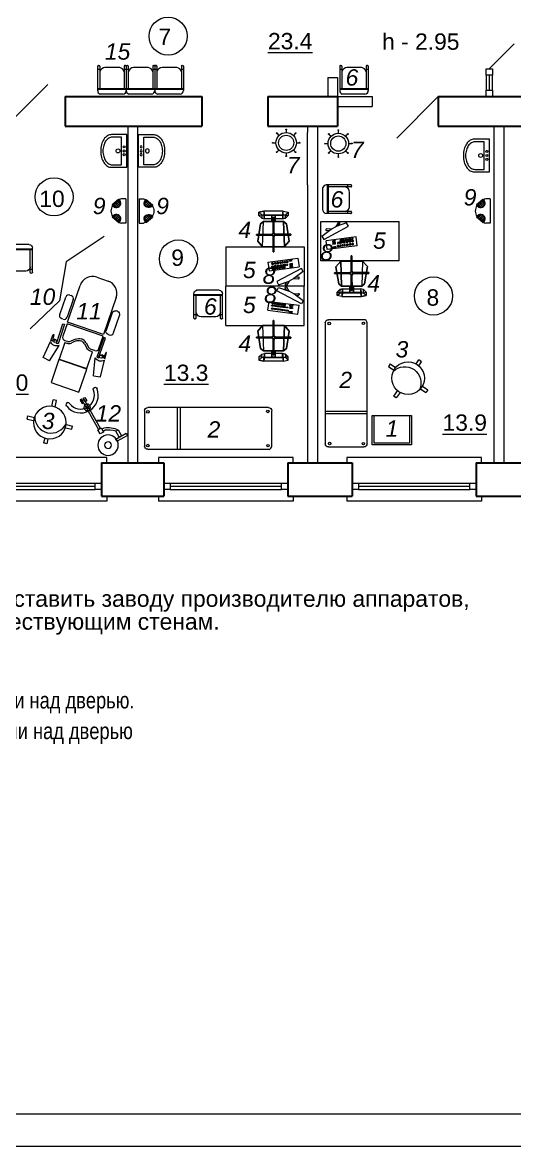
# Model space of a CAD drawing. Header units: metres. Extents: x 14591 to 15202, y 5442 to 5571.
# Drawn here: x 15087.24 to 15094.76, y 5442.94 to 5460.13 of the extents above; entities that cross this region are included whole.
import ezdxf
from ezdxf.enums import TextEntityAlignment as Align

# ---------------------------------------------------------------- set-up
doc = ezdxf.new("R2010")
doc.units = ezdxf.units.M
doc.header["$MEASUREMENT"] = 0
doc.linetypes.add('AM_DIN_F_W050x2', pattern=[0.003125, 0.00225, -0.000875])
for name, color, linetype, lineweight in [('1', 7, 'Continuous', 0), ('Level 1', 7, 'Continuous', 0), ('Level 44', 7, 'Continuous', 0), ('Level 50', 7, 'Continuous', 0), ('Level 63', 7, 'Continuous', 0), ('Стены', 7, 'Continuous', 13), ('ТХ Мебель', 7, 'Continuous', 30)]:
    doc.layers.add(name, color=color, linetype=linetype, lineweight=lineweight)
doc.layers.add('OBORUD MED', color=7, linetype='Continuous', lineweight=0, true_color=0xd20000)
doc.styles.add('MONOTXT', font='monotxt.shx', dxfattribs={"width": 0.8, "height": 0.5})
doc.styles.add('Style-Arial', font='arial.ttf')
doc.styles.add('Style-Arial IF', font='ariali.ttf')

# ---------------------------------------------------------------- blocks, each defined once
blk = doc.blocks.new('*U54')
at = {"layer": 'Стены', "color": 7, "linetype": 'Continuous', "lineweight": 0}
for p, q in [((-0.335, -1.03), (-0.335, 1.03)), ((-0.255, 1.03), (-0.335, 1.03)), ((0.335, 1.03), (0.255, 1.03)), ((0.335, -1.03), (0.335, 1.03)), ((-0.155, 0.85), (-0.155, -0.85)), ((-0.105, 0.85), (-0.105, -0.85)), ((-0.055, 0.85), (-0.055, -0.85)), ((-0.255, -1.03), (-0.335, -1.03)), ((0.255, -1.03), (0.335, -1.03))]:
    blk.add_line(p, q, dxfattribs=at)
at = {"layer": 'Стены', "color": 7, "linetype": 'Continuous', "lineweight": 30}
for p, q in [((0.255, 0.95), (-0.255, 0.95)), ((0.255, -0.95), (-0.255, -0.95))]:
    blk.add_line(p, q, dxfattribs=at)
at = {"layer": 'Стены', "color": 7, "linetype": 'Continuous', "lineweight": 13, "flags": 128}
for points in [[(-0.155, 0.85), (-0.155, 0.95), (-0.055, 0.95), (-0.055, 0.85), (-0.155, 0.85)], [(-0.155, -0.95), (-0.155, -0.85), (-0.055, -0.85), (-0.055, -0.95), (-0.155, -0.95)]]:
    blk.add_lwpolyline(points, close=True, dxfattribs=at)
blk = doc.blocks.new('ум6')
at = {"layer": 'Стены', "color": 7, "linetype": 'Continuous', "lineweight": 0}
for p, q in [((-0.325, 0), (-0.325, -0.306)), ((0.325, 0), (-0.325, 0)), ((0.325, -0.306), (0.325, 0)), ((-0.274, -0.103), (-0.274, -0.294)), ((0.275, -0.103), (-0.274, -0.103)), ((0.275, -0.294), (0.275, -0.103))]:
    blk.add_line(p, q, dxfattribs=at)
for centre, radius in [((-0.082, -0.054), 0.0217), ((-0.001, -0.176), 0.0383), ((-0.001, -0.054), 0.0217), ((0.074, -0.054), 0.0217)]:
    blk.add_circle(centre, radius, dxfattribs=at)
for centre, radius, start, end in [((-0.18, -0.306), 0.145, 180, 212.1154), ((-0.094, -0.251), 0.247, 212.1154, 236.5784), ((-0.151, -0.294), 0.122, 180, 212.1154), ((-0.079, -0.248), 0.208, 212.1154, 236.5784), ((-0.031, -0.175), 0.295, 236.5784, 254.7118), ((0.032, -0.175), 0.295, 285.2882, 303.4216), ((0.08, -0.248), 0.208, 303.4216, 327.8846), ((0.094, -0.251), 0.247, 303.4216, 327.8846), ((0.153, -0.294), 0.122, 327.8846, 0), ((0.18, -0.306), 0.145, 327.8846, 0), ((-0.037, -0.165), 0.35, 236.5784, 254.7118), ((0, -0.029), 0.491, 254.7118, 270), ((0.001, -0.061), 0.414, 254.7118, 270), ((0, -0.029), 0.491, 270, 285.2882), ((0.001, -0.061), 0.414, 270, 285.2882), ((0.037, -0.165), 0.35, 285.2882, 303.4216)]:
    blk.add_arc(centre, radius, start, end, dxfattribs=at)
blk = doc.blocks.new('*U122')
at = {"color": 7, "linetype": 'Continuous', "lineweight": 0}
for p, q in [((0.025, 0.646), (0.127, 0.689)), ((0.127, 0.689), (0.242, 0.45)), ((0.025, 0.646), (0.11, 0.384)), ((0.294, 0.342), (0.232, 0.415)), ((0.252, 0.435), (0.301, 0.348)), ((0.301, 0.348), (0.294, 0.342)), ((-0.577, 0.273), (-0.661, 0.202)), ((-0.661, 0.202), (-0.5, -0.008)), ((-0.577, 0.273), (-0.381, 0.08)), ((0, 0.141), (0.022, 0.215)), ((0.029, 0.133), (0.05, 0.207)), ((0.093, 0.29), (0.065, 0.273)), ((0.13, 0.277), (0.081, 0.247)), ((-0.289, 0.054), (-0.262, 0.071)), ((-0.282, 0.023), (-0.246, 0.045)), ((-0.12, 0.041), (-0.196, 0.055)), ((-0.115, 0.07), (-0.191, 0.084)), ((0.318, 0.067), (-0.178, -0.239)), ((0.632, -0.44), (0.318, 0.067)), ((-0.49, -0.023), (-0.434, -0.106)), ((-0.426, -0.103), (-0.464, -0.015)), ((-0.434, -0.106), (-0.426, -0.103)), ((-0.178, -0.239), (0.135, -0.746)), ((0.41, -0.811), (0.566, -0.715))]:
    blk.add_line(p, q, dxfattribs=at)
at = {"color": 7, "linetype": 'Continuous', "lineweight": 0, "extrusion": (0, 0, -1), "flags": 128}
for points in [[(0.247, 0.841), (0.052, 0.525), (0.435, 0.289), (0.63, 0.605), (0.247, 0.841)], [(-0.31, 0.115), (-0.141, 0.381), (-0.162, 0.395), (-0.331, 0.129), (-0.31, 0.115)], [(0.23, -0.219), (0.393, 0.052), (0.414, 0.039), (0.252, -0.232), (0.23, -0.219)]]:
    blk.add_lwpolyline(points, close=True, dxfattribs=at)
for points in [[(0.289, 0.054), (0.43, 0.281), (0.047, 0.517), (-0.093, 0.29)], [(-0.199, 0.261), (-0.304, 0.09), (0.192, -0.217), (0.298, -0.046)], [(-0.517, -0.226), (-0.368, 0.015)], [(-0.385, 0.084), (-0.4, 0.093)], [(-0.469, 0.077), (-0.618, -0.164)], [(0.236, -0.3), (0.251, -0.309)], [(0.018, -0.557), (0.167, -0.316)], [(-0.602, -0.233), (-0.586, -0.243)], [(0.267, -0.378), (0.119, -0.619)], [(0.05, -0.635), (0.034, -0.626)]]:
    blk.add_lwpolyline(points, dxfattribs=at)
at = {"color": 7, "linetype": 'Continuous', "lineweight": 0, "extrusion": (0, 0, -1)}
for centre in [(-0.202, 0.388), (0.426, 0)]:
    blk.add_circle(centre, 0.0223, dxfattribs=at)
for centre, radius, start, end in [((-0.21, 0.35), 0.105, 18.4846, 107.7399), ((-0.21, 0.457), 0.0468, 208.0198, 279.618), ((-0.203, 0.417), 0.0516, 205.2952, 270.3467), ((-0.156, 0.235), 0.05, 58.3028, 148.3028), ((0.255, -0.019), 0.05, 328.3028, 58.3028), ((0.209, -0.014), 0.1, 58.3028, 100.4951), ((0.209, -0.014), 0.07, 58.3028, 100.4951), ((0.096, 0.169), 0.1, 196.1105, 238.3028), ((0.096, 0.169), 0.13, 196.1105, 238.3028), ((-0.427, 0.051), 0.05, 58.3028, 148.3028), ((0.209, -0.342), 0.05, 58.3028, 148.3028), ((-0.461, -0.545), 0.2, 148.3028, 238.3028), ((0.076, -0.593), 0.05, 238.3028, 328.3028), ((0.06, -0.583), 0.05, 148.3028, 238.3028), ((-0.305, -0.641), 0.2, 238.3028, 328.3028)]:
    blk.add_arc(centre, radius, start, end, dxfattribs=at)
at = {"color": 7, "linetype": 'Continuous', "lineweight": 0}
for centre, radius, start, end in [((0.118, 0.188), 0.1, 121.6972, 163.8895), ((0.118, 0.188), 0.07, 121.6972, 163.8895), ((-0.396, -0.024), 0.105, 81.879, 171.1342), ((-0.491, 0.024), 0.0468, 271.4142, 343.0124), ((-0.097, 0.168), 0.13, 259.5049, 301.6972), ((-0.097, 0.168), 0.1, 259.5049, 301.6972), ((0.411, 0.041), 0.05, 121.6972, 211.6972), ((-0.453, 0.013), 0.0516, 268.6896, 333.7411), ((0.576, -0.191), 0.05, 301.6972, 31.6972), ((-0.225, -0.352), 0.05, 121.6972, 211.6972), ((0.56, -0.2), 0.05, 211.6972, 301.6972)]:
    blk.add_arc(centre, radius, start, end, dxfattribs=at)
blk = doc.blocks.new('*U123')
at = {"color": 7, "linetype": 'Continuous', "lineweight": 0}
for p, q in [((-0.466, 0.32), (-0.466, -0.32)), ((-0.426, -0.32), (-0.426, 0.32))]:
    blk.add_line(p, q, dxfattribs=at)
at = {"color": 7, "linetype": 'Continuous', "lineweight": 0, "extrusion": (0, 0, -1), "flags": 128}
for points in [[(0.973, -0.27), (0.973, 0.27)], [(0.923, 0.32), (-0.923, 0.32)], [(-0.973, 0.27), (-0.973, -0.27)], [(-0.923, -0.32), (0.923, -0.32)]]:
    blk.add_lwpolyline(points, dxfattribs=at)
at = {"color": 7, "linetype": 'Continuous', "lineweight": 0, "extrusion": (0, 0, -1)}
for centre in [(0.922, 0.263), (-0.917, 0.264), (0.921, -0.253), (-0.914, -0.259)]:
    blk.add_circle(centre, 0.0191, dxfattribs=at)
at = {"color": 7, "linetype": 'Continuous', "lineweight": 0}
for centre, start, end in [((-0.923, 0.27), 90, 180), ((-0.923, -0.27), 180, 270), ((0.923, -0.27), 270, 0)]:
    blk.add_arc(centre, 0.05, start, end, dxfattribs=at)
at = {"color": 7, "linetype": 'Continuous', "lineweight": 0, "extrusion": (0, 0, -1)}
blk.add_arc((-0.923, 0.27), 0.05, 90, 180, dxfattribs=at)
blk = doc.blocks.new('STUL3_1')
at = {"layer": 'Level 1', "color": 7, "linetype": 'Continuous', "lineweight": 0}
for p, q in [((0.05, 0.7), (0, 0.7)), ((0, 0.599), (0, 0.7)), ((0.05, 0.599), (0.05, 0.7)), ((-0.325, 0.375), (-0.325, 0.325)), ((-0.224, 0.375), (-0.325, 0.375)), ((0.274, 0.375), (0.35, 0.375)), ((-0.224, 0.325), (-0.325, 0.325)), ((0.274, 0.325), (0.35, 0.325)), ((0, 0), (0, 0.101)), ((0.05, 0), (0.05, 0.101)), ((0.05, 0), (0, 0))]:
    blk.add_line(p, q, dxfattribs=at)
at = {"layer": 'Level 1', "color": 7, "linetype": 'Continuous', "lineweight": 0, "extrusion": (0, 0, -1)}
blk.add_circle((-0.025, 0.35), 0.25, dxfattribs=at)
at = {"layer": 'Level 1', "color": 7, "linetype": 'Continuous', "lineweight": 0}
blk.add_arc((-0.066, 0.35), 0.25, 280.4513, 79.5487, dxfattribs=at)
blk = doc.blocks.new('STUL3')
at = {"layer": 'Level 1', "color": 7, "linetype": 'Continuous', "lineweight": 0}
blk.add_line((0, 67.5), (5, 67.5), dxfattribs=at)
at = {"layer": 'Level 1', "color": 7, "linetype": 'Continuous', "lineweight": 0, "xscale": 99.99999999999999, "yscale": 99.99999999999999, "zscale": 99.99999999999999, "rotation": 90}
blk.add_blockref('STUL3_1', (37.5, 32.5), dxfattribs=at)
blk = doc.blocks.new('*U127')
at = {"color": 7, "linetype": 'Continuous', "lineweight": 0}
for p, q in [((-0.134, -0.002), (-0.134, -0.033)), ((-0.1, -0.002), (-0.1, -0.043))]:
    blk.add_line(p, q, dxfattribs=at)
at = {"color": 7, "linetype": 'Continuous', "lineweight": 0, "extrusion": (0, 0, -1), "flags": 128}
for points in [[(0.15, 0.058), (0.079, 0.058), (0.079, -0.002), (0.15, -0.002), (0.15, 0.058)], [(-0.428, 0.045), (0.079, 0.045), (0.079, 0.012), (-0.428, 0.012), (-0.428, 0.045)], [(-0.391, 0.045), (-0.453, 0.045), (-0.453, 0.069), (-0.391, 0.069), (-0.391, 0.045)], [(-0.391, 0.012), (-0.453, 0.012), (-0.453, -0.013), (-0.391, -0.013), (-0.391, 0.012)], [(0.376, -0.112), (0.336, -0.112), (0.336, -0.295), (0.376, -0.295), (0.376, -0.112)], [(0.336, -0.171), (0.231, -0.171), (0.231, -0.21), (0.336, -0.21), (0.336, -0.171)]]:
    blk.add_lwpolyline(points, close=True, dxfattribs=at)
at = {"color": 7, "linetype": 'Continuous', "lineweight": 0, "extrusion": (0, 0, -1)}
for centre, radius in [((0.359, 0.038), 0.156), ((0.359, 0.038), 0.0522), ((-0.302, 0.03), 0.0501), ((-0.302, 0.03), 0.0213)]:
    blk.add_circle(centre, radius, dxfattribs=at)
at = {"color": 7, "linetype": 'Continuous', "lineweight": 0}
for centre, radius, start, end in [((0.511, 0.026), 0.27, 98.1039, 262.2901), ((0.511, 0.026), 0.21, 98.1039, 262.2901), ((0.484, 0.265), 0.0307, 266.0401, 110.1678), ((-0.624, 0.21), 0.547, 315.87, 333.7378)]:
    blk.add_arc(centre, radius, start, end, dxfattribs=at)
at = {"color": 7, "linetype": 'Continuous', "lineweight": 0, "extrusion": (0, 0, -1)}
for centre, radius, start, end in [((0.401, 0.06), 0.318, 198.7735, 237.7674), ((-0.482, -0.213), 0.0302, 91.8941, 283.5257)]:
    blk.add_arc(centre, radius, start, end, dxfattribs=at)
blk = doc.blocks.new('*U128')
at = {"layer": 'Стены', "color": 7, "linetype": 'Continuous', "lineweight": 0}
for p, q in [((-0.219, 0.208), (-0.219, 0.198)), ((-0.208, 0.219), (0.15, 0.219)), ((-0.208, 0.187), (0.136, 0.187)), ((-0.16, 0.187), (-0.16, 0.219)), ((0.136, -0.219), (0.136, 0.219)), ((0.15, -0.219), (0.15, 0.219)), ((0.15, 0.219), (0.169, 0.219)), ((0.219, -0.168), (0.219, 0.18)), ((-0.189, -0.118), (-0.189, 0.108)), ((-0.219, -0.197), (-0.219, -0.207)), ((-0.208, -0.187), (0.136, -0.187)), ((-0.208, -0.219), (0.165, -0.219)), ((-0.16, -0.219), (-0.16, -0.187))]:
    blk.add_line(p, q, dxfattribs=at)
at = {"layer": 'Стены', "color": 7, "linetype": 'Continuous', "lineweight": 0, "extrusion": (0, 0, -1)}
for centre, radius, start, end in [((0.209, 0.208), 0.0104, 358.9796, 94.0778), ((0.208, 0.198), 0.011, 270.467, 0.467), ((0.104, 0.105), 0.0844, 358.3439, 76.9666), ((-0.167, 0.163), 0.0554, 87.4032, 162.07), ((0.105, -0.105), 0.0844, 283.0334, 351.2374), ((-0.164, -0.164), 0.055, 184.5182, 270.467), ((0.209, -0.197), 0.0104, 358.9796, 94.0778), ((0.208, -0.208), 0.011, 270.467, 0.467)]:
    blk.add_arc(centre, radius, start, end, dxfattribs=at)
blk = doc.blocks.new('*U124')
at = {"color": 7, "linetype": 'Continuous', "lineweight": 0, "flags": 128}
blk.add_lwpolyline([(-0.225, 0.3), (0.225, 0.3), (0.225, -0.3), (-0.225, -0.3), (-0.225, 0.3)], close=True, dxfattribs=at)
blk.add_lwpolyline([(-0.225, 0.27), (0.195, 0.27), (0.195, -0.27), (-0.225, -0.27)], dxfattribs=at)
blk = doc.blocks.new('*U129')
at = {"color": 7, "linetype": 'Continuous', "lineweight": 0}
blk.add_line((-0.6, -0.027), (-0.6, 0.573), dxfattribs=at)
at = {"layer": 'Стены', "color": 7, "linetype": 'Continuous', "lineweight": 0}
for p, q in [((0.6, 0.573), (-0.6, 0.573)), ((0.179, 0.503), (0.206, 0.554)), ((0.206, 0.554), (0.366, 0.497)), ((0.328, 0.511), (0.309, 0.544)), ((0.366, 0.497), (0.332, 0.555)), ((0.6, -0.027), (0.6, 0.573)), ((0.556, 0.301), (0.179, 0.503)), ((0.442, 0.456), (0.366, 0.497)), ((0.442, 0.456), (0.509, 0.461)), ((0.583, 0.351), (0.442, 0.456)), ((0.474, 0.433), (0.513, 0.435)), ((0.583, 0.351), (0.556, 0.301)), ((0.043, 0.204), (0.061, 0.34)), ((0.043, 0.204), (0.502, 0.144)), ((0.061, 0.34), (0.52, 0.28)), ((0.099, 0.271), (0.101, 0.286)), ((0.104, 0.27), (0.099, 0.271)), ((0.113, 0.269), (0.099, 0.271)), ((0.099, 0.223), (0.101, 0.239)), ((0.106, 0.223), (0.099, 0.224)), ((0.113, 0.222), (0.099, 0.223)), ((0.101, 0.286), (0.115, 0.284)), ((0.106, 0.238), (0.101, 0.239)), ((0.101, 0.239), (0.115, 0.237)), ((0.107, 0.302), (0.109, 0.317)), ((0.122, 0.3), (0.107, 0.302)), ((0.109, 0.317), (0.124, 0.315)), ((0.115, 0.284), (0.113, 0.269)), ((0.113, 0.269), (0.115, 0.284)), ((0.128, 0.267), (0.113, 0.269)), ((0.113, 0.222), (0.115, 0.237)), ((0.115, 0.237), (0.113, 0.222)), ((0.128, 0.22), (0.113, 0.222)), ((0.115, 0.284), (0.13, 0.283)), ((0.115, 0.237), (0.13, 0.235)), ((0.124, 0.315), (0.122, 0.3)), ((0.13, 0.283), (0.128, 0.267)), ((0.13, 0.235), (0.128, 0.22)), ((0.136, 0.298), (0.138, 0.313)), ((0.151, 0.296), (0.136, 0.298)), ((0.138, 0.313), (0.153, 0.311)), ((0.142, 0.265), (0.144, 0.281)), ((0.157, 0.263), (0.142, 0.265)), ((0.142, 0.218), (0.144, 0.233)), ((0.157, 0.216), (0.142, 0.218)), ((0.144, 0.281), (0.159, 0.279)), ((0.144, 0.233), (0.159, 0.231)), ((0.151, 0.296), (0.153, 0.311)), ((0.153, 0.311), (0.151, 0.296)), ((0.165, 0.294), (0.151, 0.296)), ((0.153, 0.311), (0.167, 0.31)), ((0.157, 0.263), (0.159, 0.279)), ((0.159, 0.279), (0.157, 0.263)), ((0.171, 0.261), (0.157, 0.263)), ((0.157, 0.216), (0.159, 0.231)), ((0.159, 0.231), (0.157, 0.216)), ((0.171, 0.214), (0.157, 0.216)), ((0.159, 0.279), (0.173, 0.277)), ((0.159, 0.231), (0.173, 0.23)), ((0.167, 0.31), (0.165, 0.294)), ((0.173, 0.277), (0.171, 0.261)), ((0.173, 0.23), (0.171, 0.214)), ((0.177, 0.293), (0.179, 0.308)), ((0.192, 0.291), (0.177, 0.293)), ((0.179, 0.308), (0.194, 0.306)), ((0.186, 0.259), (0.188, 0.275)), ((0.2, 0.258), (0.186, 0.259)), ((0.186, 0.212), (0.188, 0.228)), ((0.2, 0.21), (0.186, 0.212)), ((0.188, 0.275), (0.202, 0.273)), ((0.188, 0.228), (0.202, 0.226)), ((0.194, 0.306), (0.192, 0.291)), ((0.202, 0.273), (0.2, 0.258)), ((0.2, 0.258), (0.202, 0.273)), ((0.214, 0.256), (0.2, 0.258)), ((0.2, 0.21), (0.202, 0.226)), ((0.202, 0.226), (0.2, 0.21)), ((0.215, 0.208), (0.2, 0.21)), ((0.202, 0.273), (0.217, 0.271)), ((0.202, 0.226), (0.217, 0.224)), ((0.206, 0.289), (0.208, 0.304)), ((0.22, 0.287), (0.206, 0.289)), ((0.208, 0.304), (0.222, 0.302)), ((0.217, 0.271), (0.214, 0.256)), ((0.217, 0.224), (0.215, 0.208)), ((0.222, 0.302), (0.22, 0.287)), ((0.22, 0.287), (0.222, 0.302)), ((0.235, 0.285), (0.22, 0.287)), ((0.222, 0.302), (0.237, 0.3)), ((0.229, 0.254), (0.231, 0.269)), ((0.243, 0.252), (0.229, 0.254)), ((0.229, 0.206), (0.231, 0.222)), ((0.244, 0.205), (0.229, 0.206)), ((0.231, 0.269), (0.245, 0.267)), ((0.231, 0.222), (0.246, 0.22)), ((0.237, 0.3), (0.235, 0.285)), ((0.243, 0.252), (0.245, 0.267)), ((0.245, 0.267), (0.243, 0.252)), ((0.258, 0.25), (0.243, 0.252)), ((0.246, 0.22), (0.244, 0.205)), ((0.245, 0.267), (0.26, 0.266)), ((0.249, 0.283), (0.251, 0.299)), ((0.264, 0.281), (0.249, 0.283)), ((0.251, 0.299), (0.266, 0.297)), ((0.26, 0.266), (0.258, 0.25)), ((0.258, 0.203), (0.26, 0.218)), ((0.272, 0.201), (0.258, 0.203)), ((0.26, 0.218), (0.275, 0.216)), ((0.266, 0.297), (0.264, 0.281)), ((0.264, 0.281), (0.266, 0.297)), ((0.278, 0.279), (0.264, 0.281)), ((0.266, 0.297), (0.28, 0.295)), ((0.272, 0.248), (0.274, 0.264)), ((0.287, 0.246), (0.272, 0.248)), ((0.275, 0.216), (0.272, 0.201)), ((0.274, 0.264), (0.289, 0.262)), ((0.278, 0.279), (0.28, 0.295)), ((0.28, 0.295), (0.278, 0.279)), ((0.293, 0.277), (0.278, 0.279)), ((0.28, 0.295), (0.295, 0.293)), ((0.289, 0.262), (0.287, 0.246)), ((0.287, 0.246), (0.289, 0.262)), ((0.301, 0.244), (0.287, 0.246)), ((0.287, 0.199), (0.289, 0.214)), ((0.301, 0.197), (0.287, 0.199)), ((0.289, 0.262), (0.303, 0.26)), ((0.289, 0.214), (0.303, 0.213)), ((0.293, 0.277), (0.295, 0.293)), ((0.295, 0.293), (0.293, 0.277)), ((0.307, 0.276), (0.293, 0.277)), ((0.295, 0.293), (0.309, 0.291)), ((0.303, 0.26), (0.301, 0.244)), ((0.301, 0.244), (0.303, 0.26)), ((0.316, 0.242), (0.301, 0.244)), ((0.301, 0.197), (0.303, 0.213)), ((0.303, 0.213), (0.301, 0.197)), ((0.351, 0.19), (0.301, 0.197)), ((0.303, 0.26), (0.318, 0.258)), ((0.303, 0.213), (0.353, 0.206)), ((0.309, 0.291), (0.307, 0.276)), ((0.318, 0.258), (0.316, 0.242)), ((0.33, 0.241), (0.332, 0.256)), ((0.345, 0.239), (0.33, 0.241)), ((0.33, 0.193), (0.332, 0.209)), ((0.344, 0.191), (0.33, 0.193)), ((0.332, 0.256), (0.347, 0.254)), ((0.332, 0.209), (0.346, 0.207)), ((0.346, 0.207), (0.344, 0.191)), ((0.347, 0.254), (0.345, 0.239)), ((0.353, 0.206), (0.351, 0.19)), ((0.367, 0.173), (0.369, 0.188)), ((0.381, 0.171), (0.367, 0.173)), ((0.369, 0.188), (0.384, 0.186)), ((0.375, 0.235), (0.377, 0.251)), ((0.39, 0.233), (0.375, 0.235)), ((0.377, 0.251), (0.392, 0.249)), ((0.378, 0.266), (0.38, 0.282)), ((0.393, 0.264), (0.378, 0.266)), ((0.38, 0.282), (0.395, 0.28)), ((0.381, 0.171), (0.384, 0.186)), ((0.384, 0.186), (0.381, 0.171)), ((0.384, 0.186), (0.398, 0.184)), ((0.39, 0.233), (0.392, 0.249)), ((0.392, 0.249), (0.39, 0.233)), ((0.404, 0.231), (0.39, 0.233)), ((0.392, 0.249), (0.406, 0.247)), ((0.395, 0.28), (0.393, 0.264)), ((0.393, 0.264), (0.395, 0.28)), ((0.407, 0.262), (0.393, 0.264)), ((0.395, 0.28), (0.409, 0.278)), ((0.398, 0.184), (0.396, 0.169)), ((0.396, 0.169), (0.398, 0.184)), ((0.398, 0.184), (0.412, 0.183)), ((0.406, 0.247), (0.404, 0.231)), ((0.404, 0.231), (0.406, 0.247)), ((0.419, 0.229), (0.404, 0.231)), ((0.406, 0.247), (0.421, 0.245)), ((0.407, 0.262), (0.409, 0.278)), ((0.409, 0.278), (0.407, 0.262)), ((0.421, 0.261), (0.407, 0.262)), ((0.409, 0.278), (0.424, 0.276)), ((0.412, 0.183), (0.41, 0.167)), ((0.421, 0.245), (0.419, 0.229)), ((0.424, 0.276), (0.421, 0.261)), ((0.502, 0.144), (0.52, 0.28)), ((0.124, 0.05), (0.124, 0.05)), ((0.124, 0.05), (0.124, 0.05)), ((0.124, 0.05), (0.136, 0.05)), ((0.136, 0.05), (0.124, 0.05)), ((0.124, 0.05), (0.136, 0.05)), ((0.124, -0.194), (0.124, 0.05)), ((0.124, 0.05), (0.124, -0.194)), ((0.124, -0.194), (0.124, 0.05)), ((0.136, 0.05), (0.135, -0.194)), ((0.135, -0.194), (0.136, 0.05)), ((0.136, 0.05), (0.135, -0.194)), ((0.136, 0.05), (0.136, 0.05)), ((0.136, 0.05), (0.136, 0.05)), ((0.396, 0.169), (0.381, 0.171)), ((0.41, 0.167), (0.396, 0.169)), ((-0.6, -0.027), (0.6, -0.027)), ((-0.111, -0.116), (-0.037, -0.03)), ((-0.037, -0.03), (-0.111, -0.116)), ((-0.111, -0.116), (-0.037, -0.03)), ((-0.069, -0.378), (-0.111, -0.116)), ((-0.111, -0.116), (-0.069, -0.378)), ((-0.069, -0.378), (-0.111, -0.116)), ((-0.037, -0.03), (0.297, -0.031)), ((0.297, -0.031), (-0.037, -0.03)), ((0.297, -0.031), (-0.037, -0.03)), ((-0.037, -0.03), (-0.025, -0.416)), ((-0.037, -0.03), (-0.025, -0.416)), ((0.283, -0.417), (0.297, -0.031)), ((0.297, -0.031), (0.283, -0.417)), ((0.297, -0.031), (0.37, -0.117)), ((0.37, -0.117), (0.297, -0.031)), ((0.37, -0.117), (0.297, -0.031)), ((0.37, -0.117), (0.327, -0.379)), ((0.327, -0.379), (0.37, -0.117)), ((0.327, -0.379), (0.37, -0.117)), ((-0.132, -0.208), (-0.132, -0.208)), ((-0.132, -0.208), (0.112, -0.208)), ((0.112, -0.208), (-0.132, -0.208)), ((-0.132, -0.219), (-0.132, -0.208)), ((-0.132, -0.208), (-0.132, -0.208)), ((-0.132, -0.208), (-0.132, -0.219)), ((-0.132, -0.219), (-0.132, -0.208)), ((-0.132, -0.208), (0.112, -0.208)), ((-0.132, -0.219), (-0.132, -0.219)), ((0.112, -0.22), (-0.132, -0.219)), ((-0.132, -0.219), (-0.132, -0.219)), ((-0.132, -0.219), (0.112, -0.22)), ((0.112, -0.22), (-0.132, -0.219)), ((0.112, -0.234), (0.112, -0.194)), ((0.112, -0.194), (0.112, -0.234)), ((0.112, -0.194), (0.147, -0.194)), ((0.147, -0.194), (0.112, -0.194)), ((0.112, -0.208), (0.112, -0.208)), ((0.112, -0.208), (0.112, -0.22)), ((0.147, -0.234), (0.112, -0.234)), ((0.112, -0.234), (0.147, -0.234)), ((0.124, -0.234), (0.123, -0.478)), ((0.123, -0.478), (0.124, -0.234)), ((0.124, -0.234), (0.123, -0.478)), ((0.135, -0.194), (0.124, -0.194)), ((0.135, -0.234), (0.124, -0.234)), ((0.135, -0.194), (0.135, -0.194)), ((0.135, -0.478), (0.135, -0.234)), ((0.135, -0.234), (0.135, -0.234)), ((0.135, -0.234), (0.135, -0.478)), ((0.135, -0.478), (0.135, -0.234)), ((0.147, -0.194), (0.147, -0.234)), ((0.147, -0.234), (0.147, -0.194)), ((0.392, -0.209), (0.147, -0.208)), ((0.147, -0.208), (0.147, -0.208)), ((0.147, -0.208), (0.392, -0.209)), ((0.147, -0.208), (0.147, -0.22)), ((0.392, -0.209), (0.147, -0.208)), ((0.147, -0.22), (0.392, -0.221)), ((0.392, -0.221), (0.147, -0.22)), ((0.147, -0.22), (0.392, -0.221)), ((0.392, -0.209), (0.392, -0.209)), ((0.392, -0.221), (0.392, -0.209)), ((0.392, -0.209), (0.392, -0.209)), ((0.392, -0.209), (0.392, -0.221)), ((0.392, -0.221), (0.392, -0.209)), ((0.392, -0.221), (0.392, -0.221)), ((0.392, -0.221), (0.392, -0.221)), ((-0.052, -0.467), (-0.094, -0.506)), ((-0.094, -0.506), (-0.052, -0.467)), ((-0.094, -0.506), (-0.094, -0.559)), ((-0.094, -0.506), (-0.094, -0.559)), ((-0.021, -0.52), (-0.094, -0.506)), ((-0.021, -0.52), (-0.094, -0.506)), ((-0.025, -0.416), (-0.069, -0.378)), ((-0.069, -0.378), (-0.025, -0.416)), ((-0.025, -0.416), (-0.069, -0.378)), ((-0.052, -0.467), (-0.008, -0.458)), ((-0.052, -0.467), (-0.008, -0.458)), ((-0.052, -0.52), (-0.052, -0.467)), ((-0.052, -0.52), (-0.052, -0.467)), ((-0.008, -0.51), (-0.052, -0.52)), ((-0.052, -0.52), (-0.008, -0.51)), ((0.283, -0.417), (-0.025, -0.416)), ((-0.025, -0.416), (0.283, -0.417)), ((-0.025, -0.416), (0.283, -0.417)), ((-0.008, -0.458), (-0.021, -0.52)), ((-0.008, -0.458), (-0.021, -0.52)), ((-0.008, -0.51), (-0.021, -0.572)), ((-0.021, -0.572), (-0.008, -0.51)), ((-0.008, -0.458), (-0.008, -0.51)), ((0.266, -0.458), (-0.008, -0.458)), ((-0.008, -0.458), (-0.008, -0.51)), ((0.266, -0.458), (-0.008, -0.458)), ((-0.008, -0.51), (0.266, -0.511)), ((-0.008, -0.51), (0.266, -0.511)), ((0.103, -0.511), (0.103, -0.416)), ((0.103, -0.416), (0.103, -0.473)), ((0.103, -0.416), (0.156, -0.416)), ((0.103, -0.511), (0.103, -0.416)), ((0.103, -0.416), (0.156, -0.416)), ((0.103, -0.473), (0.103, -0.416)), ((0.103, -0.473), (0.103, -0.511)), ((0.155, -0.474), (0.103, -0.473)), ((0.155, -0.511), (0.103, -0.511)), ((0.123, -0.478), (0.123, -0.478)), ((0.123, -0.478), (0.135, -0.478)), ((0.135, -0.478), (0.123, -0.478)), ((0.123, -0.478), (0.123, -0.478)), ((0.123, -0.478), (0.135, -0.478)), ((0.135, -0.478), (0.135, -0.478)), ((0.135, -0.478), (0.135, -0.478)), ((0.156, -0.416), (0.155, -0.511)), ((0.155, -0.474), (0.156, -0.416)), ((0.156, -0.416), (0.155, -0.511)), ((0.156, -0.416), (0.155, -0.474)), ((0.155, -0.511), (0.155, -0.474)), ((0.266, -0.511), (0.266, -0.458)), ((0.266, -0.458), (0.31, -0.468)), ((0.266, -0.511), (0.266, -0.458)), ((0.31, -0.468), (0.266, -0.458)), ((0.266, -0.458), (0.279, -0.52)), ((0.279, -0.52), (0.266, -0.458)), ((0.31, -0.52), (0.266, -0.511)), ((0.266, -0.511), (0.279, -0.573)), ((0.31, -0.52), (0.266, -0.511)), ((0.266, -0.511), (0.279, -0.573)), ((0.352, -0.507), (0.279, -0.52)), ((0.279, -0.52), (0.352, -0.507)), ((0.327, -0.379), (0.283, -0.417)), ((0.283, -0.417), (0.327, -0.379)), ((0.283, -0.417), (0.327, -0.379)), ((0.352, -0.507), (0.31, -0.468)), ((0.31, -0.468), (0.31, -0.52)), ((0.31, -0.468), (0.31, -0.52)), ((0.352, -0.507), (0.31, -0.468)), ((0.352, -0.56), (0.352, -0.507)), ((0.352, -0.56), (0.352, -0.507)), ((-0.094, -0.559), (-0.052, -0.52)), ((-0.094, -0.559), (-0.052, -0.52)), ((-0.094, -0.559), (-0.021, -0.572)), ((-0.021, -0.572), (-0.094, -0.559)), ((-0.021, -0.572), (-0.021, -0.52)), ((-0.021, -0.572), (-0.021, -0.52)), ((-0.021, -0.52), (0.279, -0.52)), ((-0.021, -0.52), (0.279, -0.52)), ((0.279, -0.573), (-0.021, -0.572)), ((0.279, -0.573), (-0.021, -0.572)), ((0.279, -0.52), (0.279, -0.573)), ((0.279, -0.52), (0.279, -0.573)), ((0.279, -0.573), (0.352, -0.56)), ((0.279, -0.573), (0.352, -0.56)), ((0.31, -0.52), (0.352, -0.56)), ((0.352, -0.56), (0.31, -0.52))]:
    blk.add_line(p, q, dxfattribs=at)
at = {"layer": 'Стены', "color": 7, "linetype": 'Continuous', "lineweight": 0, "extrusion": (0, 0, -1)}
for centre, start, end in [((-0.321, 0.55), 335.1796, 155.2165), ((-0.511, 0.448), 81.1305, 261.1674)]:
    blk.add_arc(centre, 0.0129, start, end, dxfattribs=at)
blk = doc.blocks.new('*U131')
at = {"layer": 'Стены', "color": 7, "linetype": 'Continuous', "lineweight": 0}
for p, q in [((-0.219, 0.208), (-0.219, 0.198)), ((-0.208, 0.219), (0.15, 0.219)), ((-0.208, 0.187), (0.136, 0.187)), ((-0.16, 0.187), (-0.16, 0.219)), ((0.136, -0.219), (0.136, 0.219)), ((0.15, -0.219), (0.15, 0.219)), ((0.15, 0.219), (0.169, 0.219)), ((0.219, -0.168), (0.219, 0.18)), ((-0.189, -0.118), (-0.189, 0.108)), ((-0.219, -0.197), (-0.219, -0.207)), ((-0.208, -0.187), (0.136, -0.187)), ((-0.208, -0.219), (0.165, -0.219)), ((-0.16, -0.219), (-0.16, -0.187))]:
    blk.add_line(p, q, dxfattribs=at)
at = {"layer": 'Стены', "color": 7, "linetype": 'Continuous', "lineweight": 0, "extrusion": (0, 0, -1)}
for centre, radius, start, end in [((0.209, 0.208), 0.0104, 358.9796, 94.0778), ((0.208, 0.198), 0.011, 270.467, 0.467), ((0.104, 0.105), 0.0844, 358.3439, 76.9666), ((-0.167, 0.163), 0.0554, 87.4032, 162.07), ((0.105, -0.105), 0.0844, 283.0334, 351.2374), ((-0.164, -0.164), 0.055, 184.5182, 270.467), ((0.209, -0.197), 0.0104, 358.9796, 94.0778), ((0.208, -0.208), 0.011, 270.467, 0.467)]:
    blk.add_arc(centre, radius, start, end, dxfattribs=at)
blk = doc.blocks.new('*U132')
at = {"color": 7, "linetype": 'Continuous', "lineweight": 0}
for p, q in [((-0.001, 0.205), (-0.001, 0.158)), ((-0.001, 0.205), (-0.001, 0.158)), ((-0.205, 0), (-0.158, 0)), ((-0.205, 0), (-0.158, 0)), ((-0.146, 0.145), (-0.112, 0.112)), ((-0.146, 0.145), (-0.112, 0.112)), ((0.144, 0.145), (0.111, 0.112)), ((0.144, 0.145), (0.111, 0.112)), ((0.157, 0), (0.204, 0)), ((0.157, 0), (0.204, 0)), ((-0.112, -0.111), (-0.146, -0.144)), ((-0.112, -0.111), (-0.146, -0.144)), ((-0.001, -0.157), (-0.001, -0.204)), ((-0.001, -0.157), (-0.001, -0.204)), ((0.111, -0.111), (0.144, -0.144)), ((0.111, -0.111), (0.144, -0.144))]:
    blk.add_line(p, q, dxfattribs=at)
at = {"color": 7, "linetype": 'Continuous', "lineweight": 0, "flags": 128}
for points in [[(-0.007, 0.204, -1), (0.006, 0.204, -1), (-0.007, 0.204)], [(-0.007, 0.204, -1), (0.006, 0.204, -1), (-0.007, 0.204)], [(-0.211, -0.001, -1), (-0.198, -0.001, -1), (-0.211, -0.001)], [(-0.211, -0.001, -1), (-0.198, -0.001, -1), (-0.211, -0.001)], [(-0.152, 0.145, -1), (-0.139, 0.145, -1), (-0.152, 0.145)], [(-0.152, 0.145, -1), (-0.139, 0.145, -1), (-0.152, 0.145)], [(0.138, 0.146, -1), (0.15, 0.146, -1), (0.138, 0.146)], [(0.138, 0.146, -1), (0.15, 0.146, -1), (0.138, 0.146)], [(0.198, 0.001, -1), (0.211, 0.001, -1), (0.198, 0.001)], [(0.198, 0.001, -1), (0.211, 0.001, -1), (0.198, 0.001)], [(-0.152, -0.144, -1), (-0.14, -0.144, -1), (-0.152, -0.144)], [(-0.152, -0.144, -1), (-0.14, -0.144, -1), (-0.152, -0.144)], [(0.137, -0.144, -1), (0.149, -0.144, -1), (0.137, -0.144)], [(0.137, -0.144, -1), (0.149, -0.144, -1), (0.137, -0.144)], [(-0.007, -0.204, -1), (0.006, -0.204, -1), (-0.007, -0.204)], [(-0.007, -0.204, -1), (0.006, -0.204, -1), (-0.007, -0.204)]]:
    blk.add_lwpolyline(points, format="xyb", dxfattribs=at)
at = {"color": 7, "linetype": 'Continuous', "lineweight": 0}
for radius in [0.157, 0.157, 0.116]:
    blk.add_circle((-0.001, 0), radius, dxfattribs=at)
blk = doc.blocks.new('*U143')
at = {"layer": 'Стены', "color": 7, "linetype": 'Continuous', "lineweight": 0}
for p, q in [((-0.219, 0.208), (-0.219, 0.198)), ((-0.208, 0.219), (0.15, 0.219)), ((-0.208, 0.187), (0.136, 0.187)), ((-0.16, 0.187), (-0.16, 0.219)), ((0.136, -0.219), (0.136, 0.219)), ((0.15, -0.219), (0.15, 0.219)), ((0.15, 0.219), (0.169, 0.219)), ((0.219, -0.168), (0.219, 0.18)), ((-0.189, -0.118), (-0.189, 0.108)), ((-0.219, -0.197), (-0.219, -0.207)), ((-0.208, -0.187), (0.136, -0.187)), ((-0.208, -0.219), (0.165, -0.219)), ((-0.16, -0.219), (-0.16, -0.187))]:
    blk.add_line(p, q, dxfattribs=at)
at = {"layer": 'Стены', "color": 7, "linetype": 'Continuous', "lineweight": 0, "extrusion": (0, 0, -1)}
for centre, radius, start, end in [((0.209, 0.208), 0.0104, 358.9796, 94.0778), ((0.208, 0.198), 0.011, 270.467, 0.467), ((0.104, 0.105), 0.0844, 358.3439, 76.9666), ((-0.167, 0.163), 0.0554, 87.4032, 162.07), ((0.105, -0.105), 0.0844, 283.0334, 351.2374), ((-0.164, -0.164), 0.055, 184.5182, 270.467), ((0.209, -0.197), 0.0104, 358.9796, 94.0778), ((0.208, -0.208), 0.011, 270.467, 0.467)]:
    blk.add_arc(centre, radius, start, end, dxfattribs=at)
blk = doc.blocks.new('*U150')
at = {"layer": 'Level 50', "color": 7, "linetype": 'Continuous', "lineweight": 13}
blk.add_line((-18.926, -14), (20.013, -14), dxfattribs=at)
at = {"layer": 'Level 50', "color": 7, "linetype": 'Continuous', "lineweight": 0}
blk.add_line((20.513, -14.5), (-20.487, -14.5), dxfattribs=at)
blk = doc.blocks.new('формат_А3')
at = {"layer": 'Level 50', "color": 7, "linetype": 'Continuous', "lineweight": 13}
blk.add_blockref('*U150', (20.487, -14.5), dxfattribs=at)
blk = doc.blocks.new('*U322')
at = {"layer": 'OBORUD MED', "color": 7, "lineweight": 0, "ltscale": 1e-06}
for p, q in [((0.005, 0.178), (-0.092, 0.093)), ((0.002, 0.17), (-0.001, 0.172)), ((0.002, 0.17), (0.008, 0.176)), ((0.113, 0.187), (0.048, 0.187)), ((0.113, 0.187), (0.113, -0.188)), ((-0.082, 0.086), (-0.091, 0.094)), ((-0.085, 0.083), (-0.088, 0.086)), ((-0.085, 0.083), (-0.085, 0.083)), ((-0.082, 0.086), (-0.068, 0.1)), ((-0.081, 0.078), (-0.081, 0.079)), ((-0.073, 0.071), (-0.081, 0.079)), ((-0.078, 0.082), (-0.064, 0.096)), ((-0.06, 0.064), (-0.078, 0.082)), ((-0.068, 0.1), (-0.076, 0.107)), ((-0.066, 0.103), (-0.073, 0.11)), ((-0.066, 0.103), (-0.051, 0.117)), ((-0.027, 0.059), (-0.064, 0.096)), ((-0.061, 0.098), (-0.047, 0.113)), ((-0.022, 0.059), (-0.061, 0.098)), ((-0.051, 0.117), (-0.058, 0.123)), ((-0.049, 0.119), (-0.055, 0.125)), ((-0.049, 0.119), (-0.035, 0.134)), ((-0.002, 0.067), (-0.047, 0.113)), ((-0.044, 0.115), (-0.03, 0.129)), ((0.002, 0.069), (-0.044, 0.115)), ((-0.035, 0.134), (-0.04, 0.139)), ((-0.032, 0.136), (-0.037, 0.141)), ((-0.032, 0.136), (-0.018, 0.15)), ((0.017, 0.082), (-0.03, 0.129)), ((-0.028, 0.132), (-0.013, 0.146)), ((0.019, 0.085), (-0.028, 0.132)), ((-0.018, 0.15), (-0.022, 0.154)), ((-0.015, 0.153), (-0.019, 0.157)), ((-0.015, 0.153), (-0.001, 0.167)), ((0.029, 0.104), (-0.013, 0.146)), ((-0.011, 0.149), (0.003, 0.163)), ((0.03, 0.108), (-0.011, 0.149)), ((-0.001, 0.167), (-0.004, 0.17)), ((0.031, 0.135), (0.003, 0.163)), ((0.006, 0.166), (0.012, 0.172)), ((0.029, 0.142), (0.006, 0.166)), ((0.005, -0.178), (-0.092, -0.093)), ((-0.082, -0.086), (-0.091, -0.094)), ((-0.085, -0.083), (-0.088, -0.086)), ((-0.085, -0.083), (-0.085, -0.083)), ((-0.082, -0.086), (-0.068, -0.1)), ((-0.073, -0.071), (-0.081, -0.079)), ((-0.081, -0.078), (-0.081, -0.079)), ((-0.06, -0.064), (-0.078, -0.082)), ((-0.078, -0.082), (-0.064, -0.096)), ((-0.068, -0.1), (-0.076, -0.107)), ((-0.066, -0.103), (-0.073, -0.11)), ((-0.066, -0.103), (-0.051, -0.117)), ((-0.027, -0.059), (-0.064, -0.096)), ((-0.022, -0.059), (-0.061, -0.098)), ((-0.061, -0.098), (-0.047, -0.113)), ((-0.051, -0.117), (-0.058, -0.123)), ((-0.049, -0.119), (-0.055, -0.125)), ((-0.049, -0.119), (-0.035, -0.134)), ((-0.002, -0.067), (-0.047, -0.113)), ((0.002, -0.069), (-0.044, -0.115)), ((-0.044, -0.115), (-0.03, -0.129)), ((-0.035, -0.134), (-0.04, -0.139)), ((-0.032, -0.136), (-0.037, -0.141)), ((-0.032, -0.136), (-0.018, -0.15)), ((0.017, -0.082), (-0.03, -0.129)), ((0.019, -0.085), (-0.028, -0.132)), ((-0.028, -0.132), (-0.013, -0.146)), ((-0.018, -0.15), (-0.022, -0.154)), ((-0.015, -0.153), (-0.019, -0.157)), ((-0.015, -0.153), (-0.001, -0.167)), ((0.029, -0.104), (-0.013, -0.146)), ((0.03, -0.108), (-0.011, -0.149)), ((-0.011, -0.149), (0.003, -0.163)), ((-0.001, -0.167), (-0.004, -0.17)), ((0.002, -0.17), (-0.001, -0.172)), ((0.002, -0.17), (0.008, -0.176)), ((0.031, -0.135), (0.003, -0.163)), ((0.029, -0.142), (0.006, -0.166)), ((0.006, -0.166), (0.012, -0.172)), ((0.113, -0.188), (0.048, -0.188))]:
    blk.add_line(p, q, dxfattribs=at)
for centre, radius, start, end in [((-0.034, 0.124), 0.0661, 208.5022, 53.4892), ((-0.029, 0.119), 0.0681, 202.377, 59.6144), ((0.051, 0.132), 0.0554, 92.6049, 133.4621), ((0.024, 0), 0.137, 143.57, 216.43), ((-0.029, -0.119), 0.0681, 300.3856, 157.623), ((-0.034, -0.124), 0.0661, 306.5108, 151.4978), ((0.051, -0.132), 0.0554, 226.5379, 267.3951)]:
    blk.add_arc(centre, radius, start, end, dxfattribs=at)

msp = doc.modelspace()

# ---------------------------------------------------------------- linework, layer by layer
at = {"color": 7, "linetype": 'Continuous', "lineweight": 0, "flags": 128}
msp.add_lwpolyline([(15088.48848853, 5456.85958026), (15087.90234246, 5456.47454679), (15087.80131805, 5455.87712251), (15087.35541719, 5455.44939462)], dxfattribs=at)
at = {"layer": 'Стены', "color": 7, "linetype": 'Continuous', "lineweight": 0}
for p, q in [((15094.37698868, 5459.42579434), (15094.7587848, 5459.80759047)), ((15094.32698868, 5459.32579434), (15094.32698868, 5459.10079434)), ((15094.37698868, 5459.32579434), (15094.37698868, 5459.10079434)), ((15094.42698868, 5459.10079434), (15094.42698868, 5459.32579434)), ((15086.98698868, 5458.55079434), (15087.62338479, 5459.18719045)), ((15092.96059258, 5458.36439824), (15093.59698868, 5459.00079434))]:
    msp.add_line(p, q, dxfattribs=at)
at = {"layer": 'Стены', "color": 7, "linetype": 'Continuous', "lineweight": 13}
for p, q in [((15091.90698868, 5459.29079434), (15092.05698868, 5459.29079434)), ((15091.90698868, 5459.29079434), (15091.90698868, 5459.00079434)), ((15092.05698868, 5459.29079434), (15092.05698868, 5459.00079434)), ((15092.05698868, 5459.00079434), (15092.58698868, 5459.00079434)), ((15092.58698868, 5459.00079434), (15092.58698868, 5458.85079434)), ((15092.05698868, 5458.85079434), (15092.58698868, 5458.85079434)), ((15088.84698868, 5458.55079434), (15088.84698868, 5455.20079434)), ((15088.99698868, 5458.55079434), (15088.99698868, 5455.20079434)), ((15091.59698868, 5458.55079434), (15091.59698868, 5458.45079434)), ((15091.59698868, 5457.65079434), (15091.59698868, 5458.45079434)), ((15091.74698868, 5458.55079434), (15091.74698868, 5458.45079434)), ((15091.74698868, 5458.45079434), (15091.74698868, 5457.65079434)), ((15094.44698868, 5458.55079434), (15094.44698868, 5453.40079434)), ((15094.59698868, 5458.55079434), (15094.59698868, 5453.40079434)), ((15091.59698868, 5457.65079434), (15091.59698868, 5453.40079434)), ((15091.74698868, 5457.65079434), (15091.74698868, 5453.40079434)), ((15088.84698868, 5455.20079434), (15088.84698868, 5454.30079434)), ((15088.99698868, 5455.20079434), (15088.99698868, 5454.30079434)), ((15088.84698868, 5454.30079434), (15088.84698868, 5453.40079434)), ((15088.99698868, 5454.30079434), (15088.99698868, 5453.40079434))]:
    msp.add_line(p, q, dxfattribs=at)
at = {"layer": 'Стены', "color": 7, "linetype": 'Continuous', "lineweight": 30}
for p, q in [((15087.88698868, 5459.00079434), (15087.88698868, 5458.55079434)), ((15087.88698868, 5459.00079434), (15089.98148272, 5459.00079434)), ((15089.98148272, 5459.00079434), (15089.98148272, 5458.55079434)), ((15090.99148272, 5459.00079434), (15090.99148272, 5458.55079434)), ((15090.99148272, 5459.00079434), (15092.05698868, 5459.00079434)), ((15092.05698868, 5459.00079434), (15092.05698868, 5458.55079434)), ((15093.59698868, 5459.00079434), (15095.63518212, 5459.00079434)), ((15093.59698868, 5459.00079434), (15093.59698868, 5458.55079434)), ((15087.88698868, 5458.55079434), (15089.98148272, 5458.55079434)), ((15090.99148272, 5458.55079434), (15092.05698868, 5458.55079434)), ((15093.59698868, 5458.55079434), (15095.63518212, 5458.55079434)), ((15088.44698868, 5453.40079434), (15089.39698868, 5453.40079434)), ((15091.29698868, 5453.40079434), (15092.27698868, 5453.40079434)), ((15094.17698868, 5453.40079434), (15095.63518212, 5453.40079434)), ((15088.44698868, 5452.89079434), (15089.39698868, 5452.89079434)), ((15091.29698868, 5452.89079434), (15092.27698868, 5452.89079434)), ((15094.17698868, 5452.89079434), (15095.63518212, 5452.89079434))]:
    msp.add_line(p, q, dxfattribs=at)
at = {"layer": 'Стены', "color": 7, "linetype": 'Continuous', "lineweight": 13, "flags": 128}
for points in [[(15094.32698868, 5459.42579434), (15094.42698868, 5459.42579434), (15094.42698868, 5459.32579434), (15094.32698868, 5459.32579434), (15094.32698868, 5459.42579434)], [(15094.32698868, 5459.10079434), (15094.42698868, 5459.10079434), (15094.42698868, 5459.00079434), (15094.32698868, 5459.00079434), (15094.32698868, 5459.10079434)]]:
    msp.add_lwpolyline(points, close=True, dxfattribs=at)
at = {"layer": 'Стены', "color": 7, "linetype": 'Continuous', "lineweight": 0}
for centre in [(15089.46406488, 5459.92482486), (15087.71970346, 5457.46730216), (15089.62193798, 5456.51741848), (15093.52309301, 5455.95108585)]:
    msp.add_circle(centre, 0.29156969, dxfattribs=at)

# ---------------------------------------------------------------- block references
at = {"color": 7, "linetype": 'Continuous', "lineweight": 0}
for p in [(15091.27108736, 5458.29428948), (15092.06861868, 5458.28213662)]:
    msp.add_blockref('*U132', p, dxfattribs=at)
at = {"color": 7, "linetype": 'Continuous', "lineweight": 0, "extrusion": (0, 0, -1)}
for name, p, rotation in [('*U122', (-15088.1531406, 5455.35676674), 167.1089269125272), ('*U123', (-15092.18785933, 5454.61569813), 90), ('*U123', (-15090.07613802, 5453.92684053), 180)]:
    msp.add_blockref(name, p, dxfattribs=dict(at, rotation=rotation))
at = {"color": 7, "linetype": 'Continuous', "lineweight": 0}
for name, p, rotation in [('*U127', (15088.40111649, 5454.0004531), 119.5941265864706), ('*U124', (15092.88765029, 5453.89762479), 270)]:
    msp.add_blockref(name, p, dxfattribs=dict(at, rotation=rotation))
at = {"layer": 'Level 1', "color": 7, "linetype": 'Continuous', "lineweight": 0, "extrusion": (0, 0, -1), "xscale": 0.01, "yscale": 0.01, "zscale": 0.01, "rotation": 34.87969457303873}
msp.add_blockref('STUL3', (-15092.9548096, 5454.39271417), dxfattribs=at)
at = {"layer": 'Level 1', "color": 7, "linetype": 'Continuous', "lineweight": 0, "xscale": 0.009999999999999998, "yscale": 0.009999999999999998, "zscale": 0.009999999999999998, "rotation": 167.3541989755812}
msp.add_blockref('STUL3', (15087.75646673, 5454.35112103), dxfattribs=at)
at = {"layer": 'Level 50', "color": 7, "linetype": 'Continuous', "lineweight": 13}
msp.add_blockref('формат_А3', (15073.30490611, 5471.94380334), dxfattribs=at)
at = {"layer": 'OBORUD MED', "color": 7, "lineweight": 0, "ltscale": 1e-06}
for p in [(15088.70194344, 5457.25086854), (15094.27489301, 5457.25086854)]:
    msp.add_blockref('*U322', p, dxfattribs=at)
at = {"layer": 'OBORUD MED', "color": 7, "lineweight": 0, "ltscale": 1e-06, "extrusion": (0, 0, -1)}
msp.add_blockref('*U322', (-15089.13438826, 5457.25086854), dxfattribs=at)
at = {"layer": 'Стены', "color": 7, "linetype": 'Continuous', "lineweight": 0, "extrusion": (0, 0, -1)}
for name, p, rotation in [('*U143', (-15088.60530299, 5459.25684048), 270.0000000000014), ('*U143', (-15089.0423956, 5459.25684048), 270.0000000000014), ('*U143', (-15089.47948822, 5459.25684048), 270.0000000000014), ('*U143', (-15092.30735944, 5459.25684048), 270.0000000000014), ('*U129', (-15090.94731972, 5456.67483208), 180)]:
    msp.add_blockref(name, p, dxfattribs=dict(at, rotation=rotation))
at = {"layer": 'Стены', "color": 7, "linetype": 'Continuous', "lineweight": 0, "xscale": 0.7689468503965201, "yscale": 0.7689468503965201, "zscale": 0.7689468503965201, "rotation": 270}
for p in [(15088.83256976, 5458.16904469), (15094.38009368, 5458.09885557)]:
    msp.add_blockref('ум6', p, dxfattribs=at)
at = {"layer": 'Стены', "color": 7, "linetype": 'Continuous', "lineweight": 0, "extrusion": (0, 0, -1), "xscale": 0.7689468503965201, "yscale": 0.7689468503965201, "zscale": 0.7689468503965201, "rotation": 270}
msp.add_blockref('ум6', (-15089.01110344, 5458.16904469), dxfattribs=at)
at = {"layer": 'Стены', "color": 7, "linetype": 'Continuous', "lineweight": 0, "extrusion": (0, 0, -1)}
for name, p in [('*U128', (-15092.05157164, 5457.4310516)), ('*U129', (-15092.40055524, 5456.51613885))]:
    msp.add_blockref(name, p, dxfattribs=at)
at = {"layer": 'Стены', "color": 7, "linetype": 'Continuous', "lineweight": 0, "rotation": 90.00000000000001}
for p in [(15087.16950499, 5456.51873707), (15090.07817522, 5455.82070878)]:
    msp.add_blockref('*U131', p, dxfattribs=at)
at = {"layer": 'Стены', "color": 7, "linetype": 'Continuous', "lineweight": 0}
msp.add_blockref('*U129', (15090.94731972, 5455.52860368), dxfattribs=at)
at = {"layer": 'Стены', "color": 7, "linetype": 'Continuous', "lineweight": 30, "rotation": 90}
for p in [(15087.49693922, 5453.14581377), (15090.34693922, 5453.14581377), (15093.22693922, 5453.14581377)]:
    msp.add_blockref('*U54', p, dxfattribs=at)

# ---------------------------------------------------------------- texts
at = {"color": 7, "linetype": 'Continuous', "lineweight": 0, "insert": (15092.73671945, 5459.96681249), "char_height": 0.25, "attachment_point": 1, "line_spacing_factor": 0.6, "style": 'Style-Arial'}
msp.add_mtext('h - 2.95\\P', dxfattribs=at)
at = {"layer": '1', "color": 7, "linetype": 'Continuous', "lineweight": 0, "style": 'Style-Arial IF'}
for s, p in [('15', (15088.69112388, 5459.68997857)), ('6', (15092.27608918, 5459.29350334)), ('7', (15092.35743605, 5458.1860233)), ('7', (15091.37864321, 5457.95356688)), ('6', (15092.04770475, 5457.42948018)), ('9', (15094.0832565, 5457.46032849)), ('9', (15088.40972085, 5457.32793345)), ('9', (15089.37969574, 5457.32793345)), ('4', (15090.6367847, 5456.96265079)), ('5', (15092.69611415, 5456.79830707)), ('8', (15091.88861295, 5456.61804383)), ('5', (15090.70577607, 5456.34942483)), ('8', (15091.00734579, 5456.26141094)), ('4', (15092.60818233, 5456.14473189)), ('10', (15087.54355136, 5455.94057748)), ('8', (15091.02949968, 5455.96940185)), ('11', (15088.25408961, 5455.71865817)), ('6', (15090.10970695, 5455.79048357)), ('5', (15090.70577607, 5455.81480103)), ('4', (15090.6367847, 5455.22260164)), ('3', (15093.04125511, 5455.13600774)), ('2', (15092.18047254, 5454.66695101)), ('12', (15088.55074583, 5454.15513574)), ('3', (15087.62953976, 5454.04028114)), ('2', (15090.16494031, 5453.9104079)), ('1', (15092.88862846, 5453.92553876))]:
    msp.add_text(s, height=0.25, dxfattribs=at).set_placement(p, align=Align.MIDDLE_CENTER)
at = {"layer": 'Level 44', "color": 7, "linetype": 'Continuous', "lineweight": 13, "style": 'Style-Arial'}
for s, p in [('%%u23.4%%U', (15090.99133788, 5459.97364673)), ('%%u13.3%%U', (15089.40043159, 5454.9016754)), ('%%u17.0%%U', (15086.6464687, 5454.75162768)), ('%%u13.9%%U', (15093.66181086, 5454.13969848))]:
    msp.add_text(s, height=0.25, dxfattribs=at).set_placement(p, align=Align.TOP_LEFT)
at = {"layer": 'Level 63', "color": 7, "linetype": 'Continuous', "lineweight": 13, "char_height": 0.25}
for s, insert, attachment_point, line_spacing_factor, style in [('Планы кабинетов рентгенодиагностики необходимо предоставить заводу производителю аппаратов, \\Pдля расстоновки рентген оборудования с привязкой к существующим стенам.', (15077.5548181, 5451.44771758), 1, 0.84, 'Style-Arial'), ('\\fArial|b0|i0|c204204|p39;Световое табло "НЕ ВХОДИТЬ!" на уровне 1.6-1.8 м. от пола или над дверью.', (15078.74214916, 5449.56755844), 7, 0.6, 'MONOTXT')]:
    msp.add_mtext(s, dxfattribs=dict(at, insert=insert, attachment_point=attachment_point, line_spacing_factor=line_spacing_factor, style=style))
at = {"layer": 'Стены', "color": 7, "linetype": 'Continuous', "lineweight": 13, "style": 'Style-Arial'}
for s, p in [('7', (15089.41378724, 5459.91531901)), ('10', (15087.68776133, 5457.43737395)), ('9', (15089.60949539, 5456.53708764)), ('8', (15093.51349609, 5455.92807044))]:
    msp.add_text(s, height=0.25, dxfattribs=at).set_placement(p, align=Align.MIDDLE_CENTER)
at = {"layer": 'ТХ Мебель', "color": 7, "linetype": 'AM_DIN_F_W050x2', "lineweight": 30, "ltscale": 100, "insert": (15078.76170527, 5449.42426961), "char_height": 0.25, "attachment_point": 1, "line_spacing_factor": 0.84, "style": 'MONOTXT'}
msp.add_mtext('\\fArial|b0|i0|c204204|p39;Световое табло "Р - Излучение!" на уровне 1.6-1.8 м. от пола или над дверью', dxfattribs=at)

doc.saveas('drawing.dxf')
